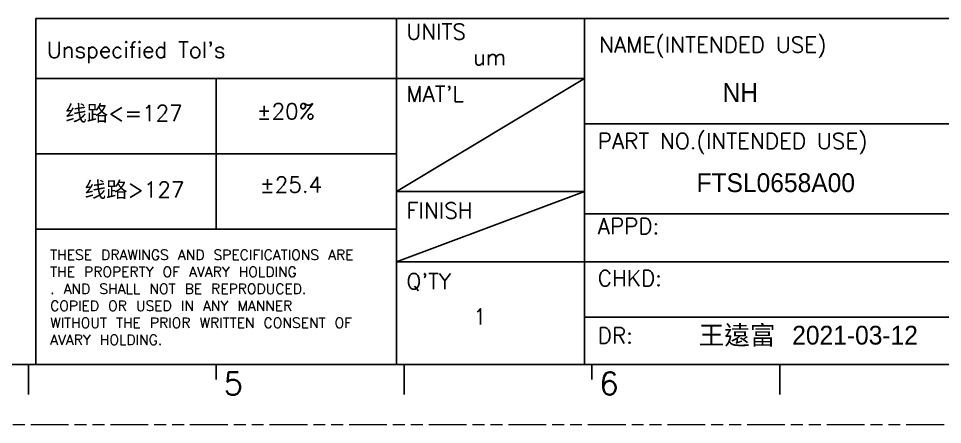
# Model space of a CAD drawing. Extents: x -945 to -170, y -475 to 73.
# Drawn here: x -547.6 to -315.4, y -474.6 to -372.7 of the extents above; entities that cross this region are included whole.
import ezdxf

# ---------------------------------------------------------------- set-up
doc = ezdxf.new("R2010")
doc.units = 0
doc.linetypes.add('PHANTOM', pattern=[29.5, 9.5, -1.5, 3, -1.5, 3, -1.5, 9.5])
doc.layers.get('0').update_dxf_attribs({"color": 9})
doc.layers.add('0PAPERF', color=2, linetype='PHANTOM', lineweight=0, plot=False)
doc.styles.add('SIMPLEX', font='simplex.shx')
doc.styles.get("Standard").update_dxf_attribs({"font": 'txt.shx'})

msp = doc.modelspace()

# ---------------------------------------------------------------- linework, layer by layer
for p, q in [((-543.24, -372.66), (-193.9, -372.66)), ((-543.24, -372.66), (-543.24, -459.53)), ((-452.6, -372.66), (-452.6, -459.53)), ((-405.4, -459.53), (-405.4, -372.66)), ((-543.24, -387.77), (-405.4, -387.77)), ((-497.92, -425.54), (-497.92, -387.77)), ((-452.6, -416.09), (-405.4, -387.77)), ((-543.24, -406.65), (-452.6, -406.65)), ((-452.6, -433.76), (-405.4, -416.09)), ((-452.6, -416.09), (-405.4, -416.09)), ((-193.9, -421.76), (-405.4, -421.76)), ((-543.24, -425.54), (-452.6, -425.54)), ((-312.87, -433.76), (-452.6, -433.76)), ((-405.4, -447.64), (-312.87, -447.64)), ((-922.8, -459.53), (-193.9, -459.53)), ((-545.13, -459.53), (-545.13, -467.08)), ((-497.92, -459.53), (-497.92, -463.3)), ((-450.72, -459.53), (-450.72, -467.08)), ((-403.51, -459.53), (-403.51, -463.3)), ((-356.3, -459.53), (-356.3, -467.08))]:
    msp.add_line(p, q)
msp.add_lwpolyline([(-405.4, -372.66), (-193.9, -372.66), (-193.9, -399.1), (-405.4, -399.1)], close=True)
at = {"layer": '0PAPERF'}
msp.add_line((-944.51, -474.63), (-170.11, -474.63), dxfattribs=at)

# ---------------------------------------------------------------- texts
at = {"style": 'SIMPLEX'}
for s, height, p in [('UNITS', 3.965, (-450.12, -377.96)), ("Unspecified Tol's", 3.9655, (-540.47, -382.53)), ('um', 3.965, (-433.4, -384.36)), ("MAT'L", 3.965, (-450.12, -393.62)), ('PART NO.(INTENDED USE)', 3.9655, (-402.03, -405.44)), ('FINISH', 3.965, (-450.12, -422.88)), ('APPD:', 3.965, (-402.03, -426.79)), ('CHKD:', 3.965, (-402.03, -439.87)), ("Q'TY", 3.965, (-450.12, -440.65)), ('1', 3.97, (-433.4, -449.55)), ('DR:', 3.965, (-402.03, -454.26)), ('5', 5.66, (-496.03, -467.16)), ('6', 5.66, (-401.62, -467.16))]:
    msp.add_text(s, height=height, dxfattribs=at).set_placement(p)
at = {"lineweight": 0, "style": 'SIMPLEX'}
msp.add_text('NAME(INTENDED USE)', height=3.9688, dxfattribs=at).set_placement((-401.68, -381.24))
at = {"attachment_point": 1, "style": 'SIMPLEX'}
for s, insert, char_height in [('{\\fSimSun|b0|i0|c134|p2;\\M+5CFDF\\M+5C2B7}<=127', (-535.86, -394.45), 3.9655), ('%%P20%', (-487.74, -394.02), 3.965), ('{\\fSimSun|b0|i0|c134|p2;\\M+5CFDF\\M+5C2B7}>127', (-531.01, -413.65), 3.9655)]:
    msp.add_mtext(s, dxfattribs=dict(at, insert=insert, char_height=char_height))
at = {"insert": (-486.94, -412.42), "char_height": 3.965, "attachment_point": 1, "style": 'SIMPLEX', "bg_fill": 2}
msp.add_mtext('%%P25.4', dxfattribs=at)
at = {"linetype": 'Continuous', "insert": (-377.22, -411.54), "char_height": 4.7208, "width": 56.926, "attachment_point": 1, "bg_fill": 2}
msp.add_mtext('{\\fPMingLiU|b0|i0|c136|p18;FTSL0658A00}', dxfattribs=at)
at = {"color": 3, "lineweight": 0, "insert": (-539.65, -430.75), "char_height": 2.55813, "width": 83.7355, "attachment_point": 1}
msp.add_mtext('THESE DRAWINGS AND SPECIFICATIONS ARE THE PROPERTY OF AVARY HOLDING\\P. AND SHALL NOT BE REPRODUCED. COPIED OR USED IN ANY MANNER WITHOUT THE PRIOR WRITTEN CONSENT OF AVARY HOLDING.', dxfattribs=at)
at = {"linetype": 'Continuous', "insert": (-376.7, -449.84), "char_height": 4.7208, "width": 56.926, "attachment_point": 1}
msp.add_mtext('{\\fPMingLiU|b0|i0|c136|p18;王遠富} {\\fPMingLiU|b0|i0|c136|p18;2021-03-12}', dxfattribs=at)

# ---------------------------------------------------------------- next in the draw order: texts
at = {"linetype": 'Continuous', "insert": (-370.69, -388.9), "char_height": 4.7208, "width": 12.9222, "attachment_point": 1, "bg_fill": 2}
msp.add_mtext('{\\fPMingLiU|b0|i0|c136|p18;NH}', dxfattribs=at)

doc.saveas('drawing.dxf')
